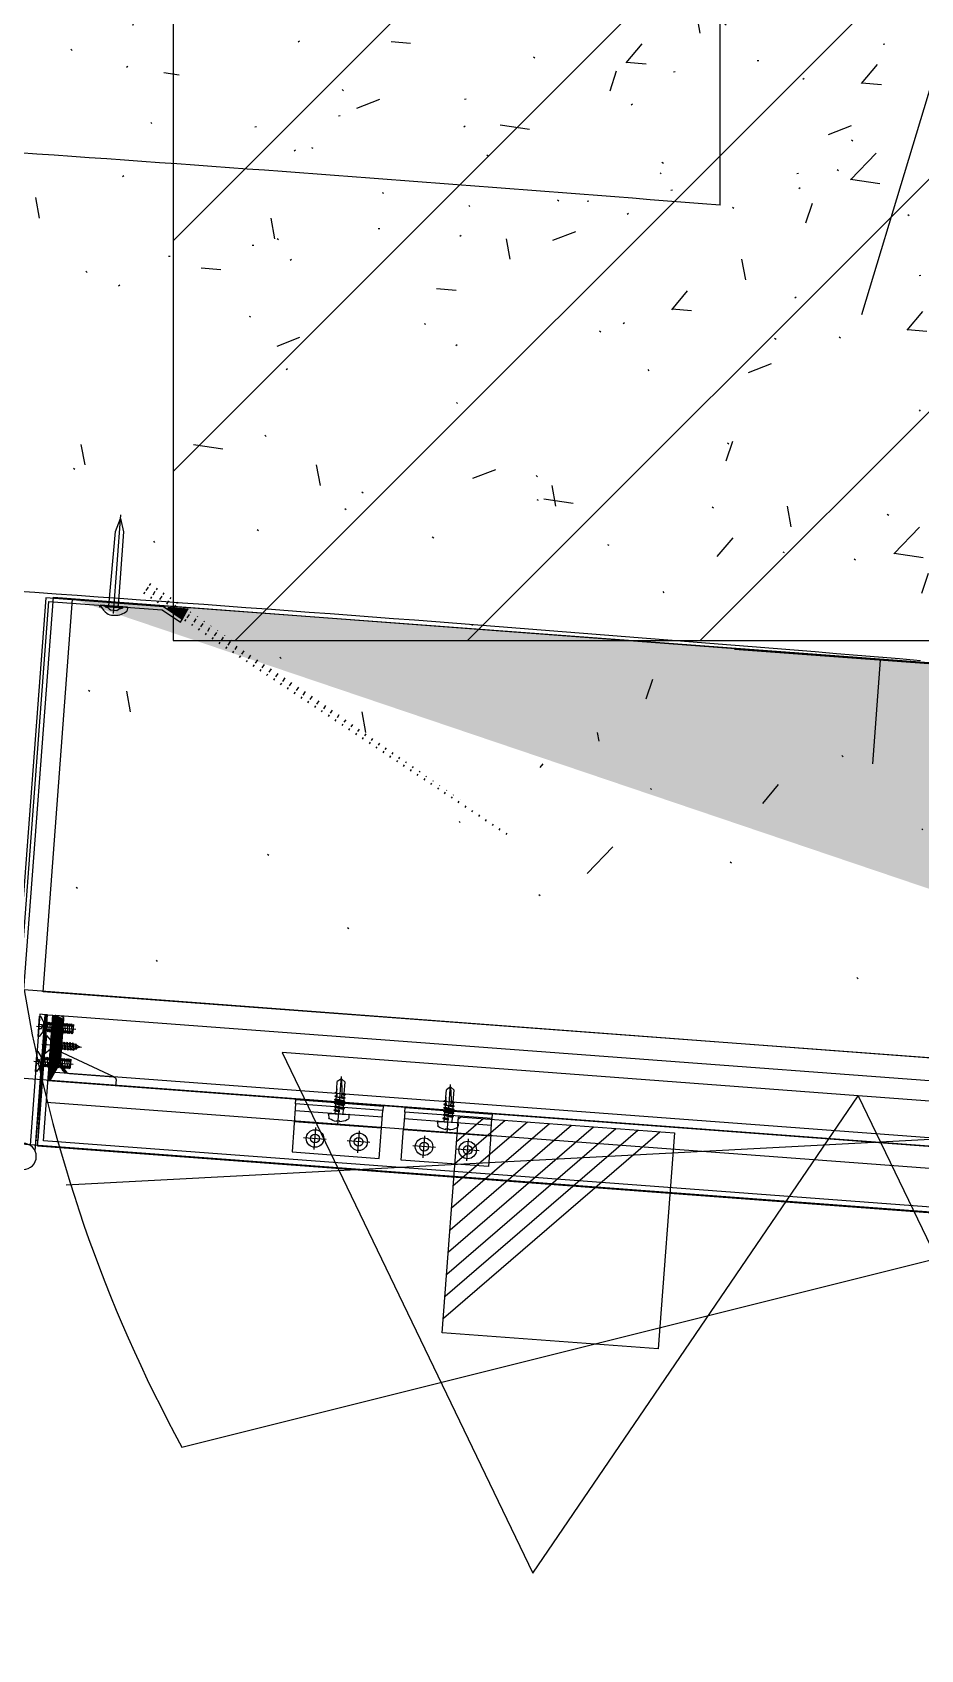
# Model space of a CAD drawing. Header units: inches. Extents: x 0 to 1813292486, y 0 to 3473589894.
# Drawn here: x 600675772 to 600676178, y 3473206147 to 3473206886 of the extents above; entities that cross this region are included whole.
import ezdxf

# ---------------------------------------------------------------- set-up
doc = ezdxf.new("R2010")
doc.units = ezdxf.units.IN
doc.header["$LTSCALE"] = 1000
doc.header["$MEASUREMENT"] = 0
for name, pattern in [('AX-MALL-WALL-P02-QT$0$CENTER', [2, 1.25, -0.25, 0.25, -0.25]), ('AX-MALL-WALL-P02-QT$0$DASHED', [0.75, 0.5, -0.25]), ('AX-MALL-WALL-P02-QT$0$HIDDEN', [0.375, 0.25, -0.125]), ('AX-MALL-WALL-P02-QT$0$HIDDENX2', [0.75, 0.5, -0.25])]:
    doc.linetypes.add(name, pattern=pattern)
for name, color, linetype in [('A-Anno-Note', 241, 'Continuous'), ('AX-MALL-P02-200$0$A-Anno-Note', 241, 'Continuous'), ('AX-MALL-WALL-P02$0$A-Anno-Note', 241, 'Continuous'), ('AX-MALL-WALL-P02-QT$0$@F08_Hardware', 13, 'Continuous'), ('AX-MALL-WALL-P02-QT$0$A-Anno-Note', 241, 'Continuous'), ('AX-MALL-WALL-P02-QT$0$A-Detl-Fine', 152, 'Continuous'), ('AX-MALL-WALL-P02-QT$0$A-Detl-Patt', 8, 'Continuous'), ('AX-MALL-WALL-P02-QT$0$A-Detl-Thin', 131, 'Continuous'), ('AX-MALL-WALL-P02-QT$0$A-Wall', 2, 'Continuous'), ('AX-MALL-WALL-P02-QT$0$A-Wall-Patt', 13, 'Continuous'), ('AX-MALL-WALL-P02-QT$0$AX-14#-WALL-XT-100$0$A-Detl-Fine', 152, 'Continuous'), ('AX-MALL-WALL-P02-QT$0$AX-3#-wall-P01$0$A-Anno-Note', 241, 'Continuous'), ('AX-MALL-WALL-P02-QT$0$C18', 4, 'AX-MALL-WALL-P02-QT$0$CENTER'), ('AX-MALL-WALL-P02-QT$0$F23_Wall', 2, 'Continuous'), ('AX-MALL-WALL-P02-QT$0$GC', 2, 'Continuous'), ('AX-MALL-WALL-P02-QT$0$L18', 6, 'Continuous'), ('AX-MALL-WALL-P02-QT$0$M-Thin', 131, 'Continuous'), ('AX-MALL-WALL-P02-QT$0$PJ', 96, 'Continuous'), ('AX-MALL-WALL-P02-QT$0$SEAL', 95, 'Continuous'), ('AX-MALL-WALL-P02-QT$0$STAIR', 9, 'AX-MALL-WALL-P02-QT$0$DASHED'), ('AX-MALL-WALL-P02-QT$0$tc', 4, 'Continuous'), ('AX-MALL-WALL-P02-QT$0$WZ', 2, 'Continuous'), ('AX-MALL-WALL-P02-QT$0$XX', 6, 'AX-MALL-WALL-P02-QT$0$HIDDEN'), ('AX-MALL-WALL-P02-QT$0$zx', 1, 'AX-MALL-WALL-P02-QT$0$CENTER'), ('AX-MALL-WALL-P02-QT$0$尺寸标注', 8, 'Continuous'), ('PX-MALL-P02-LG$0$P-Exsh', 31, 'Continuous'), ('PX-MALL-P02-LG$0$P-Hydt-Boxx', 221, 'Continuous'), ('SX-MALL-WALL-R-BZ$0$S-COLU', 30, 'Continuous'), ('SX-MALL-WALL-R-BZ$0$S-PATT-WALL', 83, 'Continuous')]:
    doc.layers.add(name, color=color, linetype=linetype)
doc.layers.add('AX-MALL-WALL-P02-QT$0$XC-T', color=4, linetype='Continuous', lineweight=40)
pattern_1 = [(45, (0, 359.0227), (-353.55353201463, 353.55353201463), [])]

# ---------------------------------------------------------------- blocks, each defined once
blk = doc.blocks.new('AX-MALL-WALL-P02-QT$0$tj')
at = {"layer": 'AX-MALL-WALL-P02-QT$0$A-Detl-Patt'}
h = blk.add_hatch(dxfattribs=at)
h.set_pattern_fill('STEEL', color=256, scale=100.0000000000001, angle=50.43183869082386)
h.set_pattern_definition([(75.00000000004839, (-14278.19445574284, 156289.8254051208), (-153.3407249234246, 41.08752340989569), []), (75.00000000004839, (-14317.88195610046, 156358.5661673546), (-153.3407249234246, 41.08752340989569), [])])
edge = h.paths.add_edge_path()
edge.add_arc((274302.9537697641, 370915.3693751197), 354853.2281302969, 270.9601093956941, 275.9513128638887)
edge.add_line((311095.3180618286, 17974.67259407043), (323404.2928284407, 17664.898229599))
edge.add_arc((337498.5854798314, -5423.033113246463), 27049.98445535583, 84.4296474408203, 121.40245730350341, ccw=False)
edge.add_line((340124.270958662, 21499.21483898163), (352435.6233639717, 23411.5238032341))
edge.add_line((352435.6233639717, 23411.5238032341), (352460.3320846558, 23263.57286787033))
edge.add_arc((262948.9762239404, 558936.3422532297), 543099.989586636, 279.486523026639, 288.5053300047131)
edge.add_line((435325.042740941, 43917.80823612213), (435185.9318172932, 44187.60760259628))
edge.add_arc((262948.9762341097, 558936.342259489), 542799.9895904897, 279.51816553668203, 288.50044427399206, ccw=False)
edge.add_line((352706.5441896915, 23608.95860147476), (352681.7270303965, 23756.88773488998))
edge.add_line((352681.7270303965, 23756.88773488998), (340117.7681742907, 21803.84383869171))
edge.add_arc((337510.0970116529, -5455.006554111635), 27383.29552171703, 84.53552636432372, 121.2026843873002)
edge.add_line((323323.7129554749, 17967.02113437653), (311085.7617697716, 18275.00808191299))
edge.add_arc((274273.8104503512, 371474.5356685471), 355112.6948552598, 270.96411062040687, 275.9501261722048, ccw=False)
edge.add_line((280248.9759351015, 16412.11376953125), (280248.9759185314, 16111.96136569977))
blk = doc.blocks.new('SX-MALL-WALL-R-BZ')
at = {"layer": 'SX-MALL-WALL-R-BZ$0$S-PATT-WALL'}
h = blk.add_hatch(dxfattribs=at)
h.set_pattern_fill('钢筋混凝土', color=256, scale=15, pattern_type=2)
h.set_pattern_definition([(24.56816130816271, (600578611.2237192, 3473080110.365553), (-31.18316059493327, 68.21004687955141), []), (29.56816130816269, (600578611.2237192, 3473080110.365553), (97.53445421719282, -46.37920051396389), [11.25, -123.75]), (334.5681613081628, (600578611.2237192, 3473080110.365553), (19.88439777927527, 112.9961142827297), [9, -99]), (80.01956130816268, (600578619.3515904, 3473080106.50062), (117.4189029658641, 66.61682168402376), [9.5610285, -105.1713168]), (25.75236130816271, (600578621.6965042, 3473080138.478197), (141.3476152528434, -79.15081592627133), [16.875, -185.625]), (76.20376130816268, (600578633.4754679, 3473080131.882288), (182.3878362876093, 87.98253897351975), [14.3415432, -157.75695]), (330.7523613081627, (600578621.6965042, 3473080138.478197), (182.3877676281842, 87.98268140648725), [13.49999999999997, -148.4999999999995]), (0.5681613081627113, (600578633.1346302, 3473080126.213644), (62.82047319493842, -87.84980448085341), [11.24999999999997, -123.7499999999997]), (305.5681613081627, (600578633.1346302, 3473080126.213644), (72.17288941707483, 89.18848104565322), [8.999999999999966, -98.99999999999973]), (51.01956130816269, (600578638.3696649, 3473080118.892823), (134.9933625472827, 1.338571315216136), [9.561028499999967, -105.1713167999997]), (17.06816130816274, (600578611.2237192, 3473080110.365553), (19.14085715648196, 46.15589493569758), [0.75, -97.8, 0.75, -100.5, 0.75, -99.375]), (347.0681613081627, (600578611.2237192, 3473080110.365553), (57.63084700165395, 41.66442755963357), [0.7499999999999979, -57.29999999999986, 0.7499999999999979, -95.54999999999973, 0.7499999999999979, -37.87499999999986]), (307.0681613081626, (600578579.8781208, 3473080122.042708), (73.85474000760384, -31.12342332406966), [0.75, -37.5, 0.75, -117, 0.75, -155.25]), (297.0681613081627, (600578565.8217986, 3473080127.2791), (87.21641676177077, -16.46683783357052), [0.75, -48.75, 0.75, -77.69999999999999, 0.75, -110.25])])
h.paths.add_polyline_path([(600471804.1528125, 3473033023.634891), (600472048.5177947, 3473033679.596594), (600471392.5560919, 3473033923.961576), (600471148.1911098, 3473033267.999873)])
at = {"layer": 'SX-MALL-WALL-R-BZ$0$S-COLU'}
blk.add_lwpolyline([(600471804.1528125, 3473033023.634891), (600472048.5177947, 3473033679.596594), (600471392.5560919, 3473033923.961576), (600471148.1911098, 3473033267.999873)], close=True, dxfattribs=at)
blk = doc.blocks.new('SX-MALL-WALL-R-2F~3F')
blk.add_blockref('SX-MALL-WALL-R-BZ', (-1.192092895507812e-06, -9.5367431640625e-07))
blk = doc.blocks.new('SX-MALL-WALL-2F~3F')
blk.add_blockref('SX-MALL-WALL-R-2F~3F', (0, 0))
blk = doc.blocks.new('AX-MALL-WALL-P02-QT$0$jjzx2')
at = {"layer": 'AX-MALL-WALL-P02-QT$0$A-Detl-Fine'}
for points in [[(353701.8541171551, -131327.3672904968), (353683.2379472256, -131576.6732325554), (354880.1383055449, -131666.1711454391), (354898.7799481153, -131416.8671355247)], [(353731.7708266973, -131329.6012301445), (353715.388368845, -131548.993519783), (354852.4588216543, -131634.0176672935), (354868.8634670973, -131414.6301383972)]]:
    blk.add_lwpolyline(points, dxfattribs=at)
blk = doc.blocks.new('AX-MALL-WALL-P02-QT$0$SD37x42')
at = {"layer": 'AX-MALL-WALL-P02-QT$0$L18'}
for points in [[(-4, 0.5999999999986585, 0.2084405735842766), (-1.5, 1.799999999998704), (1.5, 1.799999999998704, 0.2084405735842766), (4, 0.5999999999986585), (-4.000000000001819, 0.5999999999986585), (-4, -1.250555214937776e-12), (4, 1.250555214937776e-12), (4, 0.5999999999986585)], [(-2.350000000000364, -7.958078640513122e-13, -0.414213562373131), (-1.850000000000364, -0.5000000000007958), (-1.850000000000364, -34.2000000000013), (0, -40.2000000000013), (1.849999999999454, -34.2000000000013), (1.849999999999454, -0.5000000000007958, -0.414213562373095), (2.349999999999454, -7.958078640513122e-13)]]:
    blk.add_lwpolyline(points, format="xyb", dxfattribs=at)
at = {"layer": 'AX-MALL-WALL-P02-QT$0$zx'}
blk.add_line((0, 3.284486051296312), (0, -41.9599113763594), dxfattribs=at)
blk = doc.blocks.new('AX-MALL-WALL-P02-QT$0$Pm6-sh')
at = {"layer": 'AX-MALL-WALL-P02-QT$0$SEAL'}
h = blk.add_hatch(dxfattribs=at)
h.set_pattern_fill('ANSI37', color=256, scale=10, style=0)
h.set_pattern_definition([(44.99999999999999, (-19.99160936398599, -250.6485757686158), (-0.8838834764831844, 0.8838834764831844), []), (135, (-19.99160936398599, -250.6485757686158), (-0.8838834764831844, -0.8838834764831844), [])])
edge = h.paths.add_edge_path()
edge.add_arc((-0.1900467915774766, -4.521582304008564), 8.617608668481965, 88.77925127449454, 128.8620474018337)
edge.add_arc((-4.281924022181625, 0.5745069437180255), 2.082086379939756, 129.1744172430505, 196.0173535343711)
edge.add_line((-6.283179994102795, -2.273736754432321e-13), (6.283179994102795, -1.13686837721616e-13))
edge.add_arc((4.281924022181697, 0.574506943718061), 2.082086379939664, 343.9826464656304, 410.8255827569511)
edge.add_arc((0.1900467915774762, -4.521582304008486), 8.617608668481887, 51.13795259816609, 91.22074872550532)
blk.add_lwpolyline([(-0.006453183339459656, 4.094070460008197, 0.176699502915152), (-5.597143060081123, 2.188595719429372, 0.300218596868722), (-6.283179994102795, -2.273736754432321e-13), (6.283179994102795, -1.13686837721616e-13, 0.3002185968687222), (5.597143060081095, 2.188595719429372, 0.1766995029151519), (0.006453183339488078, 4.094070460008197)], format="xyb", dxfattribs=at)
blk = doc.blocks.new('AX-MALL-WALL-P02-QT$0$ld')
at = {"layer": 'AX-MALL-WALL-P02-QT$0$@F08_Hardware'}
for p, q in [((-3.086409948303611, 0), (14.87003548886082, 0)), ((-2, 1.625000000007276), (-2, -1.624999999992724)), ((-2, 0.9399999999805004), (-0.7765429112259881, 0.9400000000096043)), ((0, 2.400000000001455), (-1.5, 4.625000000007276)), ((-0.7765429112259881, 0.9400000000096043), (-0.7765429112259881, -0.9399999999950523)), ((0, 2.400000000001455), (0, -2.399999999986903)), ((0.5, 1.900000000001455), (0.9532639619610563, 1.900000000001455)), ((1.319930628626025, 1.646504776326765), (0.9532639619610563, 1.900000000001455)), ((0.9532639619610563, 1.900000000001455), (0.9532639619610563, -1.899999999986903)), ((0.9532639619610563, 0.4465047763296752), (1.253263961960329, -2.253495223671052)), ((1.319930628626025, 1.646504776326765), (1.753263961960329, 2.246504776328948)), ((1.319930628626025, 1.646504776326765), (1.392152850850835, 0.9965047763289476)), ((2.319930628626025, 1.646504776326765), (1.753263961960329, 2.246504776328948)), ((1.753263961960329, 2.246504776328948), (2.253263961960329, -2.253495223671052)), ((2.319930628626025, 1.646504776326765), (2.753263961960329, 2.246504776328948)), ((2.319930628626025, 1.646504776326765), (2.392152850850835, 0.9965047763289476)), ((3.319930628626025, 1.646504776326765), (2.753263961960329, 2.246504776328948)), ((2.753263961960329, 2.246504776328948), (3.253263961960329, -2.253495223671052)), ((3.319930628626025, 1.646504776326765), (3.753263961960329, 2.246504776328948)), ((3.319930628626025, 1.646504776326765), (3.392152850850835, 0.9965047763289476)), ((4.319930628626025, 1.646504776326765), (3.753263961960329, 2.246504776328948)), ((3.753263961960329, 2.246504776328948), (4.253263961960329, -2.253495223671052)), ((4.319930628626025, 1.646504776326765), (4.753263961960329, 2.246504776328948)), ((4.319930628626025, 1.646504776326765), (4.392152850850835, 0.9965047763289476)), ((5.319930628626025, 1.646504776326765), (4.753263961960329, 2.246504776328948)), ((4.753263961960329, 2.246504776328948), (5.253263961960329, -2.253495223671052)), ((5.319930628626025, 1.646504776326765), (5.753263961960329, 2.246504776328948)), ((5.319930628626025, 1.646504776326765), (5.392152850850835, 0.9965047763289476)), ((6.319930628626025, 1.646504776326765), (5.753263961960329, 2.246504776328948)), ((5.753263961960329, 2.246504776328948), (6.253263961960329, -2.253495223671052)), ((6.319930628626025, 1.646504776326765), (6.753263961960329, 2.246504776328948)), ((6.319930628626025, 1.646504776326765), (6.392152850850835, 0.9965047763289476)), ((7.319930628626025, 1.646504776326765), (6.753263961960329, 2.246504776328948)), ((6.753263961960329, 2.246504776328948), (7.253263961960329, -2.253495223671052)), ((7.319930628626025, 1.646504776326765), (7.753263961960329, 2.246504776328948)), ((7.319930628626025, 1.646504776326765), (7.392152850850835, 0.9965047763289476)), ((8.319930628626025, 1.646504776326765), (7.753263961960329, 2.246504776328948)), ((7.753263961960329, 2.246504776328948), (8.253263961960329, -2.253495223671052)), ((8.319930628626025, 1.646504776326765), (8.753263961960329, 2.246504776328948)), ((8.319930628626025, 1.646504776326765), (8.392152850850835, 0.9965047763289476)), ((9.319930628626025, 1.646504776326765), (8.753263961960329, 2.246504776328948)), ((8.753263961960329, 2.246504776328948), (9.253263961960329, -2.253495223671052)), ((9.319930628626025, 1.646504776326765), (9.753263961960329, 2.246504776328948)), ((9.319930628626025, 1.646504776326765), (9.392152850850835, 0.9965047763289476)), ((10.31993062862603, 1.646504776326765), (9.753263961960329, 2.246504776328948)), ((9.753263961960329, 2.246504776328948), (10.25326396196033, -2.253495223671052)), ((10.31993062862603, 1.646504776326765), (10.75326396196033, 2.246504776328948)), ((10.31993062862603, 1.646504776326765), (10.39215285085083, 0.9965047763289476)), ((11.31993062862603, 1.646504776326765), (10.75326396196033, 2.246504776328948)), ((10.75326396196033, 2.246504776328948), (11.25326396196033, -2.253495223671052)), ((11.31993062862603, 1.646504776326765), (11.75326396196033, 2.246504776328948)), ((11.31993062862603, 1.646504776326765), (11.39215285085083, 0.9965047763289476)), ((12.31993062862603, 1.646504776326765), (11.75326396196033, 2.246504776328948)), ((11.75326396196033, 2.246504776328948), (12.25326396196033, -2.253495223671052)), ((12.31993062862603, 1.646504776326765), (12.75326396196033, 2.246504776328948)), ((12.31993062862603, 1.646504776326765), (12.39215285085083, 0.9965047763289476)), ((13.31993062862603, 1.646504776326765), (12.75326396196033, 2.246504776328948)), ((12.75326396196033, 2.246504776328948), (13.25326396196033, -2.253495223671052)), ((13.31993062862603, 1.646504776326765), (13.65326396196178, 2.108043237865786)), ((13.31993062862603, 1.646504776326765), (13.39215285085083, 0.9965047763289476)), ((13.65326396196178, 2.108043237865786), (13.65326396196178, -1.699649069825682)), ((-2, -0.9399999999950523), (-0.7765429112259881, -0.9399999999950523)), ((0, -2.399999999986903), (-1.5, -4.624999999992724)), ((0.5, -1.899999999986903), (0.9532639619610563, -1.899999999986903)), ((0.9532639619610563, -1.899999999986903), (1.253263961960329, -2.253495223671052)), ((1.686597295294632, -1.653495223672508), (1.253263961960329, -2.253495223671052)), ((1.614375073073461, -1.003495223671052), (1.686597295294632, -1.653495223672508)), ((1.686597295294632, -1.653495223672508), (2.253263961960329, -2.253495223671052)), ((2.686597295294632, -1.653495223672508), (2.253263961960329, -2.253495223671052)), ((2.614375073073461, -1.003495223671052), (2.686597295294632, -1.653495223672508)), ((2.686597295294632, -1.653495223672508), (3.253263961960329, -2.253495223671052)), ((3.686597295294632, -1.653495223672508), (3.253263961960329, -2.253495223671052)), ((3.614375073073461, -1.003495223671052), (3.686597295294632, -1.653495223672508)), ((3.686597295294632, -1.653495223672508), (3.753263961960329, -1.724083458964742)), ((3.753263961960329, -1.724083458964742), (4.253263961960329, -2.253495223671052)), ((4.686597295294632, -1.653495223672508), (4.253263961960329, -2.253495223671052)), ((4.614375073073461, -1.003495223671052), (4.686597295294632, -1.653495223672508)), ((4.686597295294632, -1.653495223672508), (5.253263961960329, -2.253495223671052)), ((5.686597295294632, -1.653495223672508), (5.253263961960329, -2.253495223671052)), ((5.614375073073461, -1.003495223671052), (5.686597295294632, -1.653495223672508)), ((5.686597295294632, -1.653495223672508), (6.253263961960329, -2.253495223671052)), ((6.686597295294632, -1.653495223672508), (6.253263961960329, -2.253495223671052)), ((6.614375073073461, -1.003495223671052), (6.686597295294632, -1.653495223672508)), ((6.686597295294632, -1.653495223672508), (7.253263961960329, -2.253495223671052)), ((7.686597295294632, -1.653495223672508), (7.253263961960329, -2.253495223671052)), ((7.614375073073461, -1.003495223671052), (7.686597295294632, -1.653495223672508)), ((7.686597295294632, -1.653495223672508), (8.253263961960329, -2.253495223671052)), ((8.686597295294632, -1.653495223672508), (8.253263961960329, -2.253495223671052)), ((8.614375073073461, -1.003495223671052), (8.686597295294632, -1.653495223672508)), ((8.686597295294632, -1.653495223672508), (9.253263961960329, -2.253495223671052)), ((9.686597295294632, -1.653495223672508), (9.253263961960329, -2.253495223671052)), ((9.614375073073461, -1.003495223671052), (9.686597295294632, -1.653495223672508)), ((9.686597295294632, -1.653495223672508), (10.25326396196033, -2.253495223671052)), ((10.68659729529463, -1.653495223672508), (10.25326396196033, -2.253495223671052)), ((10.61437507307346, -1.003495223671052), (10.68659729529463, -1.653495223672508)), ((10.68659729529463, -1.653495223672508), (11.25326396196033, -2.253495223671052)), ((11.68659729529463, -1.653495223672508), (11.25326396196033, -2.253495223671052)), ((11.61437507307346, -1.003495223671052), (11.68659729529463, -1.653495223672508)), ((11.68659729529463, -1.653495223672508), (12.25326396196033, -2.253495223671052)), ((12.68659729529463, -1.653495223672508), (12.25326396196033, -2.253495223671052)), ((12.61437507307346, -1.003495223671052), (12.68659729529463, -1.653495223672508)), ((12.68659729529463, -1.653495223672508), (13.25326396196033, -2.253495223671052)), ((13.65326396196178, -1.699649069825682), (13.25326396196033, -2.253495223671052))]:
    blk.add_line(p, q, dxfattribs=at)
blk.add_lwpolyline([(-1.5, -4.624999999992724), (-2, -4.624999999992724), (-2, 4.625000000007276), (-1.5, 4.625000000007276)], dxfattribs=at)
for centre, start, end in [((0.5, 2.400000000001455), 180, 270), ((0.5, -2.399999999986903), 90, 180)]:
    blk.add_arc(centre, 0.5, start, end, dxfattribs=at)
blk = doc.blocks.new('AX-MALL-WALL-P02-QT$0$GB846-85-ST3_5×16-C-H')
at = {"color": 3, "linetype": 'Continuous'}
for p, q in [((-2.350000000000051, 4.09999999999981), (-2.349999999999795, -4.100000000000207)), ((-2.350000000000051, 4.09999999999981), (-2.149999999999977, 4.099999999999795)), ((-2.149999999999977, 4.099999999999795), (-2.149999999999835, -4.100000000000207)), ((-2.149999999999977, 4.099999999999795), (0, 1.94999999999979)), ((0, 1.94999999999979), (0, 1.419999999999789)), ((0.09999999999999432, 1.319999999999794), (0.7950245569608967, 1.319999999999794)), ((1.051945426750365, 1.764999999999915), (0.7950245569608967, 1.319999999999794)), ((1.051945426750365, 1.764999999999915), (1.308866296539833, 1.319999999999794)), ((1.308866296539861, 1.319999999999794), (2.095024556960908, 1.31999999999978)), ((2.351945426750376, 1.764999999999915), (2.095024556960908, 1.319999999999794)), ((2.351945426750376, 1.764999999999915), (2.608866296539844, 1.319999999999794)), ((2.608866296539901, 1.31999999999978), (3.395024556960919, 1.319999999999794)), ((3.651945426750387, 1.764999999999915), (3.395024556960919, 1.319999999999794)), ((3.651945426750387, 1.764999999999915), (3.908866296539856, 1.319999999999794)), ((3.908866296539884, 1.31999999999978), (4.695024556960874, 1.319999999999794)), ((4.951945426750399, 1.764999999999915), (4.695024556960931, 1.319999999999794)), ((4.951945426750399, 1.764999999999915), (5.208866296539867, 1.319999999999794)), ((5.208866296539895, 1.31999999999978), (5.995024556960914, 1.31999999999978)), ((6.25194542675041, 1.764999999999915), (5.995024556960942, 1.319999999999794)), ((6.25194542675041, 1.764999999999915), (6.508866296539878, 1.319999999999794)), ((6.508866296539907, 1.31999999999978), (7.295024556960954, 1.31999999999978)), ((7.551945426750422, 1.764999999999915), (7.295024556960954, 1.319999999999794)), ((7.551945426750422, 1.764999999999915), (7.80886629653989, 1.319999999999794)), ((7.80886629653989, 1.31999999999978), (8.595024556960965, 1.319999999999794)), ((8.851945426750433, 1.764999999999915), (8.595024556960965, 1.319999999999794)), ((8.851945426750433, 1.764999999999915), (9.108866296539901, 1.319999999999794)), ((9.10886629653993, 1.319999999999794), (9.895024556960948, 1.319999999999794)), ((10.15194542675044, 1.764999999999915), (9.895024556960976, 1.319999999999794)), ((10.15194542675044, 1.764999999999915), (10.40886629653991, 1.319999999999794)), ((10.40886629653991, 1.319999999999794), (10.46323809766736, 1.319999999999794)), ((11.28316833731253, 0.9803737745389469), (10.46323809766736, 1.319999999999794)), ((11.50758828104162, 1.369080519309406), (11.28316833731253, 0.9803737745389469)), ((11.50758828104162, 1.369080519309406), (11.87308449909588, 0.7360224996652249)), ((13.65000000000009, -2.557953848736361e-13), (11.87308449909588, 0.7360224996652107)), ((-2.349999999999795, -4.100000000000207), (-2.149999999999835, -4.100000000000207)), ((-2.149999999999835, -4.100000000000207), (0.1557106781187656, -1.79428932188155)), ((0.2480545732497035, -1.765000000000214), (0.2264213562374096, -1.765000000000214)), ((0.5049754430391431, -1.320000000000192), (0.2480545732497035, -1.765000000000214)), ((0.5049754430391147, -1.320000000000164), (1.291133703460275, -1.320000000000164)), ((1.291133703460304, -1.320000000000192), (1.548054573249715, -1.765000000000214)), ((1.804975443039154, -1.320000000000192), (1.548054573249715, -1.765000000000214)), ((1.804975443039154, -1.320000000000178), (2.591133703460315, -1.320000000000192)), ((2.591133703460315, -1.320000000000192), (2.848054573249726, -1.765000000000214)), ((3.104975443039166, -1.320000000000192), (2.848054573249726, -1.765000000000214)), ((3.104975443039137, -1.320000000000164), (3.891133703460326, -1.320000000000178)), ((3.891133703460326, -1.320000000000192), (4.148054573249738, -1.765000000000214)), ((4.404975443039177, -1.320000000000192), (4.148054573249738, -1.765000000000214)), ((4.404975443039149, -1.320000000000178), (5.191133703460338, -1.320000000000192)), ((5.191133703460338, -1.320000000000192), (5.448054573249749, -1.765000000000214)), ((5.704975443039189, -1.320000000000192), (5.448054573249749, -1.765000000000214)), ((5.704975443039189, -1.320000000000192), (6.491133703460349, -1.320000000000192)), ((6.491133703460349, -1.320000000000192), (6.74805457324976, -1.765000000000214)), ((7.0049754430392, -1.320000000000192), (6.74805457324976, -1.765000000000214)), ((7.004975443039172, -1.320000000000178), (7.79113370346036, -1.320000000000178)), ((7.79113370346036, -1.320000000000192), (8.048054573249772, -1.765000000000214)), ((8.304975443039211, -1.320000000000192), (8.048054573249772, -1.765000000000214)), ((8.304975443039211, -1.320000000000178), (9.091133703460372, -1.320000000000178)), ((9.091133703460372, -1.320000000000192), (9.348054573249783, -1.765000000000214)), ((9.604975443039223, -1.320000000000192), (9.348054573249783, -1.765000000000214)), ((9.604975443039223, -1.320000000000178), (10.40759906498641, -1.320000000000235)), ((10.40759906498641, -1.320000000000235), (10.64275694121662, -1.727305389430967)), ((11.00825315927105, -1.094247369786629), (10.64275694121662, -1.727305389430967)), ((11.64682206621967, -0.8297434680187052), (11.00825315927105, -1.094247369786629)), ((11.64682206621967, -0.8297434680187052), (11.87124200994879, -1.218450212789207)), ((12.23673822800311, -0.5853921931448838), (11.87124200994879, -1.218450212789207)), ((13.65000000000009, -1.989519660128281e-13), (12.23673822800311, -0.585392193144898))]:
    blk.add_line(p, q, dxfattribs=at)
at = {"color": 6, "linetype": 'Continuous'}
for p, q in [((0, 1.419999999999789), (0, -1.95000000000033)), ((2.842170943040401e-14, 1.367181195972819), (0.5049754430391431, -1.320000000000192)), ((0.7950245569608967, 1.319999999999794), (1.291133703460304, -1.320000000000192)), ((1.051945426750422, 1.764999999999816), (1.548054573249715, -1.7650000000002)), ((1.308866296539833, 1.319999999999794), (1.804975443039154, -1.320000000000192)), ((2.095024556960908, 1.319999999999794), (2.591133703460315, -1.320000000000192)), ((2.351945426750433, 1.764999999999816), (2.848054573249726, -1.7650000000002)), ((2.608866296539844, 1.319999999999794), (3.104975443039166, -1.320000000000192)), ((3.395024556960919, 1.319999999999794), (3.891133703460326, -1.320000000000192)), ((3.651945426750444, 1.764999999999816), (4.148054573249738, -1.7650000000002)), ((3.908866296539856, 1.319999999999794), (4.404975443039177, -1.320000000000192)), ((4.695024556960931, 1.319999999999794), (5.191133703460338, -1.320000000000192)), ((4.951945426750456, 1.764999999999816), (5.448054573249749, -1.7650000000002)), ((5.208866296539867, 1.319999999999794), (5.704975443039189, -1.320000000000192)), ((5.995024556960942, 1.319999999999794), (6.491133703460349, -1.320000000000192)), ((6.251945426750467, 1.764999999999816), (6.74805457324976, -1.7650000000002)), ((6.508866296539878, 1.319999999999794), (7.0049754430392, -1.320000000000192)), ((7.295024556960954, 1.319999999999794), (7.79113370346036, -1.320000000000192)), ((7.551945426750478, 1.764999999999816), (8.048054573249772, -1.7650000000002)), ((7.80886629653989, 1.319999999999794), (8.304975443039211, -1.320000000000192)), ((8.595024556960965, 1.319999999999794), (9.091133703460372, -1.320000000000192)), ((8.85194542675049, 1.764999999999816), (9.348054573249783, -1.7650000000002)), ((9.108866296539901, 1.319999999999794), (9.604975443039223, -1.320000000000192)), ((9.895024556960976, 1.319999999999794), (10.40759906498641, -1.320000000000235)), ((10.1519454267505, 1.764999999999816), (10.64275694121662, -1.727305389430967)), ((10.40886629653991, 1.319999999999794), (11.00825315927105, -1.094247369786629)), ((11.28316833731253, 0.9803737745389469), (11.64682206621967, -0.8297434680187052)), ((11.50758828104162, 1.369080519309406), (11.87124200994879, -1.218450212789207)), ((11.87308449909588, 0.7360224996651965), (12.23673822800311, -0.5853921931448838)), ((5.684341886080801e-14, -3.979039320256561e-13), (0.2480545732497035, -1.7650000000002))]:
    blk.add_line(p, q, dxfattribs=at)
at = {"color": 1, "linetype": 'AX-MALL-WALL-P02-QT$0$CENTER', "ltscale": 2.357947691000002}
for p, q in [((-3.92423110522725, -1.84741111297626e-13), (2.842170943040401e-14, -1.989519660128281e-13)), ((-3.490566122965134, -1.989519660128281e-13), (14.33188799097064, -1.989519660128281e-13))]:
    blk.add_line(p, q, dxfattribs=at)
at = {"color": 3, "linetype": 'Continuous'}
for centre, start, end in [((0.09999999999999432, 1.419999999999789), 180.0000000000024, 270), ((0.2264213562374096, -1.865000000000208), 90, 135.0000000000006)]:
    blk.add_arc(centre, 0.1, start, end, dxfattribs=at)
blk = doc.blocks.new('*U198')
at = {"layer": 'AX-MALL-WALL-P02-QT$0$C18', "color": 1, "ltscale": 2}
blk.add_line((0, 5.142561988594025), (0, -17.03404386090006), dxfattribs=at)
at = {"layer": 'AX-MALL-WALL-P02-QT$0$L18', "color": 4}
for p, q in [((-1.790000000000873, -1.147816335795142), (-1.790000000000873, 0)), ((1.790000000000873, -2.247816335793686), (1.790000000000873, 0)), ((-2.399999999999636, -1.5), (-1.790000000000873, -1.147816335795142)), ((-2.399999999999636, -1.5), (0.2342809638412291, -1.225595732932561)), ((-2.399999999999636, -1.5), (-1.790000000000873, -1.852183664204858)), ((-2.399999999999636, -3.100000000000364), (2.399999999999636, -2.600000000000364)), ((-2.399999999999636, -3.100000000000364), (-1.790000000000873, -2.747816335793686)), ((-2.399999999999636, -3.100000000000364), (-1.790000000000873, -3.452183664205222)), ((-2.399999999999636, -4.700000000000728), (2.399999999999636, -4.200000000000728)), ((-2.399999999999636, -4.700000000000728), (-1.790000000000873, -4.34781633579405)), ((-2.399999999999636, -4.700000000000728), (-1.790000000000873, -5.052183664205586)), ((-2.399999999999636, -6.299999999999272), (2.399999999999636, -5.799999999999272)), ((-2.399999999999636, -6.299999999999272), (-1.790000000000873, -5.947816335794414)), ((-2.399999999999636, -6.299999999999272), (-1.790000000000873, -6.65218366420595)), ((-1.790000000000873, -1.147816335795142), (0.2342809638412291, -0.8650955307894037)), ((-1.790000000000873, -1.852183664204858), (0.2342809638412291, -1.56946285919912)), ((-1.790000000000873, -2.747816335793686), (-1.790000000000873, -1.852183664204858)), ((-1.790000000000873, -2.747816335793686), (1.790000000000873, -2.247816335793686)), ((-1.790000000000873, -3.452183664205222), (1.790000000000873, -2.952183664205222)), ((-1.790000000000873, -4.34781633579405), (-1.790000000000873, -3.452183664205222)), ((-1.790000000000873, -4.34781633579405), (1.790000000000873, -3.84781633579405)), ((-1.790000000000873, -5.052183664205586), (1.790000000000873, -4.552183664205586)), ((-1.790000000000873, -5.947816335794414), (-1.790000000000873, -5.052183664205586)), ((-1.790000000000873, -5.947816335794414), (1.790000000000873, -5.447816335794414)), ((-1.790000000000873, -6.65218366420595), (1.790000000000873, -6.15218366420595)), ((-1.790000000000873, -7.547816335794778), (-1.790000000000873, -6.65218366420595)), ((0.2342809638412291, -0.8650955307894037), (0.2342809638412291, -1.56946285919912)), ((0.4333070988686814, -7.237298584555901), (1.790000000000873, -7.047816335794778)), ((2.399999999999636, -2.600000000000364), (1.790000000000873, -2.247816335793686)), ((2.399999999999636, -2.600000000000364), (1.790000000000873, -2.952183664205222)), ((1.790000000000873, -3.84781633579405), (1.790000000000873, -2.952183664205222)), ((2.399999999999636, -4.200000000000728), (1.790000000000873, -3.84781633579405)), ((2.399999999999636, -4.200000000000728), (1.790000000000873, -4.552183664205586)), ((1.790000000000873, -5.447816335794414), (1.790000000000873, -4.552183664205586)), ((2.399999999999636, -5.799999999999272), (1.790000000000873, -5.447816335794414)), ((2.399999999999636, -5.799999999999272), (1.790000000000873, -6.15218366420595)), ((1.790000000000873, -7.047816335794778), (1.790000000000873, -6.15218366420595)), ((2.399999999999636, -7.399999999999636), (1.790000000000873, -7.047816335794778)), ((-2.399999999999636, -7.899999999999636), (-1.790000000000873, -7.547816335794778)), ((-2.399999999999636, -7.899999999999636), (-1.273355612604064, -7.78264120964559)), ((-2.399999999999636, -7.899999999999636), (-1.790000000000873, -8.252183664206314)), ((-2.399999999999636, -9.5), (-1.790000000000873, -9.147816335795142)), ((-2.399999999999636, -9.5), (-1.518995326587174, -9.408228679852982)), ((-2.399999999999636, -9.5), (-1.790000000000873, -9.852183664204858)), ((-1.790000000000873, -7.547816335794778), (-0.9175382126813929, -7.425964130861757)), ((-1.790000000000873, -8.252183664206314), (-1.334698446698894, -8.188594061788535)), ((-1.790000000000873, -9.147816335795142), (-1.790000000000873, -8.252183664206314)), ((-1.790000000000873, -9.147816335795142), (-1.472953762578982, -9.103536135036848)), ((-1.790000000000873, -9.852183664204858), (-1.581684194792615, -9.823089278002954)), ((-1.790000000000873, -11.20167565273914), (-1.790000000000873, -9.852183664204858)), ((-1.790000000000873, -11.20167565273914), (-1.790000000000873, -14.60000000000036)), ((0, -16), (-1.790000000000873, -14.60000000000036)), ((0, -16), (1.790000000000873, -14.60000000000036)), ((0.7141825614198751, -7.575605983185596), (2.399999999999636, -7.399999999999636)), ((0.7141825614198751, -7.90243749641013), (1.790000000000873, -7.752183664206314)), ((0.7141825614198751, -8.798070167998958), (1.790000000000873, -8.647816335795142)), ((0.7141825614198751, -9.17560598318596), (2.399999999999636, -9)), ((0.7141825614198751, -9.502437496410494), (1.790000000000873, -9.352183664204858)), ((2.399999999999636, -7.399999999999636), (1.790000000000873, -7.752183664206314)), ((1.790000000000873, -8.647816335795142), (1.790000000000873, -7.752183664206314)), ((2.399999999999636, -9), (1.790000000000873, -8.647816335795142)), ((2.399999999999636, -9), (1.790000000000873, -9.352183664204858)), ((1.790000000000873, -9.352183664204858), (1.790000000000873, -14.60000000000036))]:
    blk.add_line(p, q, dxfattribs=at)
blk.add_lwpolyline([(4.549999999999272, 0, 0.414213562373095), (4.75, 0.2000000000007276), (4.75, 1.39147638815848, 0.2654033233867933), (4.06568705400241, 2.589861303315047, 0.108659312189883), (0.7999999999992724, 3.659899496853541), (0.7999999999992724, 3.315608971053734), (-0.7999999999992724, 3.315608971053734), (-0.7999999999992724, 3.659899496853541, 0.1086593121898847), (-4.06568705400241, 2.589861303315047, 0.2654033233867933), (-4.75, 1.39147638815848), (-4.75, 0.2000000000007276, 0.414213562373095), (-4.549999999999272, 0)], format="xyb", close=True, dxfattribs=at)
blk.add_lwpolyline([(0, -16), (0.7141825614198751, -10.25704931750261), (0.7141825614198751, -7.536688384094305, 0.4176573264866609), (0.4106596181591158, -7.236709070022698, 0.08336651052848376), (-1.234698998669046, -7.526820576113096), (-1.790000000000873, -11.20167565273914)], format="xyb", dxfattribs=at)
blk = doc.blocks.new('AX-MALL-WALL-P02-QT$0$盘头自钻自攻钉ST4-8')
at = {"layer": 'AX-MALL-WALL-P02-QT$0$尺寸标注'}
blk.add_blockref('*U198', (0, 0), dxfattribs=at)
blk = doc.blocks.new('AX-MALL-WALL-P02-QT$0$A$C61293B14')
at = {"layer": 'AX-MALL-WALL-P02-QT$0$tc'}
for radius in [4, 2]:
    blk.add_circle((0, 0), radius, dxfattribs=at)
at = {"layer": 'AX-MALL-WALL-P02-QT$0$zx'}
for p, q in [((-5.199824257346336, 0), (5.199824257317232, 0)), ((0, 5.036975615854317), (0, -5.036975615847041))]:
    blk.add_line(p, q, dxfattribs=at)
blk = doc.blocks.new('AX-MALL-WALL-P02-QT$0$A$C41DD6A87')
at = {"layer": 'AX-MALL-WALL-P02-QT$0$tc'}
h = blk.add_hatch(dxfattribs=at)
h.set_pattern_fill('ANSI31', color=256, scale=0.5, angle=-90.00000000000001, style=0)
h.set_pattern_definition([(225.0000000000001, (28362.68611018802, -179426.704915055), (-1.122532015133644, 1.122532015133644), [])])
h.paths.add_polyline_path([(40, 20), (0, 20), (0, 22), (40, 22)])
at = {"layer": 'AX-MALL-WALL-P02-QT$0$PJ'}
for points in [[(40, 20), (0, 20), (0, 22), (40, 22)], [(40, 20), (0, 20), (0, -2.00031700823456), (40, -2.00031700823456)]]:
    blk.add_lwpolyline(points, close=True, dxfattribs=at)
at = {"layer": 'AX-MALL-WALL-P02-QT$0$XX'}
for p, q in [((0, 17), (40, 17)), ((0, 11.99968299176544), (40, 11.99968299176544))]:
    blk.add_line(p, q, dxfattribs=at)
at = {"layer": 'AX-MALL-WALL-P02-QT$0$tc', "rotation": 180}
for p in [(10.00773325189948, 4.856510433368385), (30.00773325189948, 4.856510433368385)]:
    blk.add_blockref('AX-MALL-WALL-P02-QT$0$A$C61293B14', p, dxfattribs=at)
at = {"layer": 'AX-MALL-WALL-P02-QT$0$WZ', "extrusion": (1.112429078900672e-34, 1.017801628166565e-23, -1), "zscale": -1, "rotation": 180}
blk.add_blockref('AX-MALL-WALL-P02-QT$0$盘头自钻自攻钉ST4-8', (-20, 17), dxfattribs=at)
blk = doc.blocks.new('AX-MALL-WALL-P02-QT$0$A$C715D18B8')
at = {"layer": 'AX-MALL-WALL-P02-QT$0$tc'}
h = blk.add_hatch(dxfattribs=at)
h.set_pattern_fill('ANSI31', color=256, scale=0.5, angle=-180, style=0)
h.set_pattern_definition([(225, (28362.68611018802, -179426.704915055), (-1.122532015133644, 1.122532015133644), [])])
h.paths.add_polyline_path([(40, 20), (0, 20), (0, 22), (40, 22)])
at = {"layer": 'AX-MALL-WALL-P02-QT$0$PJ'}
blk.add_line((0, 17), (40, 17), dxfattribs=at)
blk.add_lwpolyline([(40, 20), (0, 20), (0, 22), (40, 22)], close=True, dxfattribs=at)
blk.add_lwpolyline([(40, 12.49968299269676), (40, 20), (0, 20), (0, 12.49968299269676)], dxfattribs=at)
at = {"layer": 'AX-MALL-WALL-P02-QT$0$XX'}
blk.add_line((0, 11.99968299269676), (40, 11.99968299269676), dxfattribs=at)
blk.add_lwpolyline([(40, 12.49968299269676), (40, -2.000317007303238), (0, -2.000317007303238), (0, 12.49968299269676)], dxfattribs=at)
at = {"layer": 'AX-MALL-WALL-P02-QT$0$tc', "rotation": 180}
for p in [(10.00773325189948, 4.856510434299707), (30.00773325189948, 4.856510434299707)]:
    blk.add_blockref('AX-MALL-WALL-P02-QT$0$A$C61293B14', p, dxfattribs=at)
at = {"layer": 'AX-MALL-WALL-P02-QT$0$WZ', "extrusion": (1.112470375349305e-34, 1.017801628166565e-23, -1), "zscale": -1, "rotation": 180}
blk.add_blockref('AX-MALL-WALL-P02-QT$0$盘头自钻自攻钉ST4-8', (-20, 17), dxfattribs=at)
blk = doc.blocks.new('AX-MALL-WALL-P02-QT$0$A$C4D6066B9')
at = {"rotation": 180}
for name, p in [('AX-MALL-WALL-P02-QT$0$A$C715D18B8', (0, 22)), ('AX-MALL-WALL-P02-QT$0$A$C41DD6A87', (50, 22))]:
    blk.add_blockref(name, p, dxfattribs=at)
blk = doc.blocks.new('AX-MALL-WALL-P02-QT$0$1300XF')
at = {"ltscale": 10}
h = blk.add_hatch(dxfattribs=at)
h.set_pattern_fill('ANSI32', color=1, scale=0.5, angle=0.00822938561474375)
h.set_pattern_definition([(45.00822938561474, (-14800619.95787651, -9006674.25983179), (-1.684039849030149, 1.683556161634803), []), (45.00822938561474, (-14800618.83534402, -9006674.259670561), (-1.684039849030149, 1.683556161634803), [])])
edge = h.paths.add_edge_path()
edge.add_line((927.608148522675, -464.7940306160017), (935.0587640907615, -435.7339492756873))
edge.add_line((935.0587640907615, -435.7339492756873), (932.4756457525655, -435.0716723482474))
edge.add_arc((932.1445072739734, -436.3632315229042), 1.333333339283384, 75.6198766673752, 165.6198766673752)
edge.add_line((930.8529480993166, -436.0320930443122), (925.8444787506596, -455.5669255033135))
edge.add_arc((921.4854665529565, -454.4493331667036), 4.499999996730435, 255.619876967574, 345.61987696757404, ccw=False)
edge.add_line((920.3678742163465, -458.8083453644067), (900.8330417609541, -453.799876026751))
edge.add_arc((900.5019032880082, -455.0914351883112), 1.333333325194747, 75.61987676262761, 165.6198767626276)
edge.add_line((899.210344126448, -454.7602967153653), (898.548067178519, -457.3434150535031))
edge.add_line((898.548067178519, -457.3434150535031), (927.608148522675, -464.7940306160017))
at = {"layer": 'AX-MALL-WALL-P02-QT$0$M-Thin', "linetype": 'Continuous'}
h = blk.add_hatch(dxfattribs=at)
h.set_pattern_fill('ANSI37', color=8, angle=270, style=0)
h.set_pattern_definition([(314.9999999999999, (-27570213.74020114, 46243201.21663786), (2.245064030267289, 2.245064030267288), []), (45, (-27570213.74020114, 46243201.21663786), (-2.245064030267288, 2.245064030267289), [])])
h.paths.add_polyline_path([(927.6081500835717, -464.7940245735808), (928.5768551193178, -465.0422392915934), (936.0203368197544, -435.9810661896481), (935.051631776616, -435.7328514847904)])
h = blk.add_hatch(dxfattribs=at)
h.set_pattern_fill('ANSI37', color=8, angle=270, style=0)
h.set_pattern_definition([(314.9999999999999, (-27570215.54331563, 46243242.36268171), (2.245064030267289, 2.245064030267288), []), (45, (-27570215.54331563, 46243242.36268171), (-2.245064030267288, 2.245064030267289), [])])
h.paths.add_polyline_path([(925.1414179670974, -492.5503793973476), (924.1727129332721, -492.3021646682173), (938.442606769444, -436.6022520288243), (939.4113118089736, -436.8504667579546)])
at = {"layer": 'AX-MALL-WALL-P02-QT$0$SEAL'}
h = blk.add_hatch(dxfattribs=at)
h.set_pattern_fill('ANSI33', color=256, scale=15, angle=209.9999999999999, style=0)
h.set_pattern_definition([(284.9999999999998, (-14726210.65778494, -9147197.322050596), (-3.622221848584005, -0.9705714191344534), []), (284.9999999999998, (-14726208.36138831, -9147198.64787581), (-3.622221848584005, -0.9705714191344534), [1.874999999999999, -0.9374999999999993])])
edge = h.paths.add_edge_path()
edge.add_line((936.9084697644575, -240.0695339366794), (947.8939430973842, -242.8843806274235))
edge.add_line((947.8939431160688, -242.884380631207), (937.8765725400299, -245.686578564404))
edge.add_arc((924.7738736216561, -245.0528916381882), 13.11801348290959, 357.2311568340137, 382.326659324864)
at = {"color": 4, "ltscale": 10}
blk.add_lwpolyline([(952.2166069821105, -429.1864013746381, -0.08331468260540871), (817.0773010216653, -604.1000171712949), (274.1162508055568, -255.7887004967779), (952.2949094976648, -429.2064241860062), (996.8880384489894, -254.8176262397319), (318.7093797512352, -81.39990255609155), (274.1162508055568, -255.7887004967779)], format="xyb", dxfattribs=at)
at = {"color": 3, "ltscale": 10}
blk.add_lwpolyline([(923.5521761383861, -494.7239272817387), (267.2534666656866, -326.5625127814128), (282.1684462223202, -268.3424600809813), (284.590208824724, -268.9629968851223)], dxfattribs=at)
at = {"color": 8, "linetype": 'AX-MALL-WALL-P02-QT$0$HIDDENX2', "ltscale": 15}
blk.add_lwpolyline([(279.0832347776741, -294.4952929709107), (928.6010089553893, -460.9192044194788)], dxfattribs=at)
at = {"layer": 'AX-MALL-WALL-P02-QT$0$A-Anno-Note', "color": 3}
for points in [[(284.590208824724, -268.9629968851223), (270.2957660797401, -324.7612869851291), (921.7509503363981, -491.6816278770566)], [(274.6395236738026, -307.8089487962425), (926.0947079192265, -474.7292896881117)], [(921.7509503363981, -491.6816278770566), (936.0311015433981, -435.9839002731605)], [(923.5521761383861, -494.7239272817387), (938.4426691922708, -436.6020085550263), (936.0209066029638, -435.9814717713743)]]:
    blk.add_lwpolyline(points, dxfattribs=at)
at = {"layer": 'AX-MALL-WALL-P02-QT$0$A-Anno-Note', "color": 2}
for points in [[(285.5340348462923, -269.3082487191423), (935.0518090166152, -435.732160186395)], [(278.0903759002686, -298.3701131269336), (928.5768551193178, -465.0422392915934)], [(278.0903759002686, -298.3701131269336), (928.5768551193178, -465.0422392915934)]]:
    blk.add_lwpolyline(points, dxfattribs=at)
blk.add_lwpolyline([(927.608148522675, -464.7940306160017), (935.0587640907615, -435.7339492756873), (932.4756457525655, -435.0716723482474, 0.4142135623730951), (930.8529480993166, -436.0320930443122), (925.8444787506596, -455.5669255033135, -0.4142135623730951), (920.3678742163465, -458.8083453644067), (900.8330417609541, -453.799876026751, 0.4142135623730951), (899.210344126448, -454.7602967153653), (898.548067178519, -457.3434150535031), (927.608148522675, -464.7940306160017)], format="xyb", dxfattribs=at)
at = {"layer": 'AX-MALL-WALL-P02-QT$0$AX-14#-WALL-XT-100$0$A-Detl-Fine', "color": 2}
blk.add_lwpolyline([(928.5768551211222, -465.0422392934561), (936.0272754784673, -435.9829193092883)], dxfattribs=at)
at = {"layer": 'AX-MALL-WALL-P02-QT$0$AX-3#-wall-P01$0$A-Anno-Note'}
for p, q in [((564.9933418295695, -144.7723975088447), (694.3268235251307, -177.9119691923261)), ((629.660082446353, -161.3421832732274), (617.861558757606, -207.3881663847133))]:
    blk.add_line(p, q, dxfattribs=at)
at = {"layer": 'AX-MALL-WALL-P02-QT$0$F23_Wall'}
blk.add_lwpolyline([(923.9152840077877, -497.3355998322368), (939.4112493823632, -436.8507102317526), (941.833011973591, -437.4712470378727), (926.9396982136532, -495.6041743252426)], dxfattribs=at)
blk.add_circle((928.2799868601724, -501.4525609668344), 6, dxfattribs=at)
at = {"layer": 'AX-MALL-WALL-P02-QT$0$GC', "linetype": 'ByBlock'}
blk.add_lwpolyline([(958.2771010565921, -413.5917132328614), (958.277134451957, -413.5917217787355), (998.3185694515123, -257.3533202093095), (947.910966247262, -244.4372016936541), (938.2806609272957, -247.1311243698001), (937.876572519599, -245.6865785606205), (947.8939427398145, -242.8843807354569), (1000.143949085788, -256.2725847325637), (959.3578365407302, -415.417092865333), (959.3578365407302, -415.417092865333), (954.9767517149448, -432.5151076577604), (953.5236941538169, -432.1427855770453)], close=True, dxfattribs=at)
at = {"layer": 'AX-MALL-WALL-P02-QT$0$M-Thin', "color": 8, "linetype": 'Continuous'}
for points in [[(927.6081500835717, -464.7940245735808), (928.5768551193178, -465.0422392915934), (936.0203368197544, -435.9810661896481), (935.051631776616, -435.7328514847904)], [(925.1414179670974, -492.5503793973476), (924.1727129332721, -492.3021646682173), (938.442606769444, -436.6022520288243), (939.4113118089736, -436.8504667579546)]]:
    blk.add_lwpolyline(points, close=True, dxfattribs=at)
at = {"layer": 'AX-MALL-WALL-P02-QT$0$SEAL'}
blk.add_lwpolyline([(936.9084697644575, -240.0695339366794, -0.1099395372882252), (937.8765725195408, -245.6865785624832)], format="xyb", dxfattribs=at)
at = {"color": 8, "extrusion": (0, 0, -1), "zscale": -1, "rotation": 14.37189360407193}
for p in [(-938.5246092565358, -442.3290185276419), (-934.5477277506725, -457.8517390619963)]:
    blk.add_blockref('AX-MALL-WALL-P02-QT$0$ld', p, dxfattribs=at)
at = {"color": 3, "linetype": 'Continuous', "extrusion": (0, 0, -1), "zscale": -1, "rotation": 14.37189360407193}
blk.add_blockref('AX-MALL-WALL-P02-QT$0$GB846-85-ST3_5×16-C-H', (-932.8022390305996, -449.1561923623085), dxfattribs=at)
at = {"layer": 'AX-MALL-WALL-P02-QT$0$STAIR', "rotation": 165.628106395928}
blk.add_blockref('AX-MALL-WALL-P02-QT$0$SD37x42', (969.3768010772183, -249.9374685026123), dxfattribs=at)
at = {"layer": 'AX-MALL-WALL-P02-QT$0$tc', "extrusion": (-2.718681380706335e-23, -1.060383553955178e-22, -1), "zscale": -1, "rotation": 194.3801229896867}
blk.add_blockref('AX-MALL-WALL-P02-QT$0$A$C4D6066B9', (-770.0326899830252, -424.5151878297329), dxfattribs=at)
at = {"layer": 'AX-MALL-WALL-P02-QT$0$XC-T', "extrusion": (0, 0, -1), "zscale": -1, "rotation": 194.371893604072}
blk.add_blockref('AX-MALL-WALL-P02-QT$0$Pm6-sh', (-969.3768010772183, -249.9374685026123), dxfattribs=at)
blk = doc.blocks.new('AX-MALL-WALL-P02-QT$0$mqst2')
at = {"color": 6, "xscale": -0.9999999999999999, "rotation": 341.3517506461287}
blk.add_blockref('AX-MALL-WALL-P02-QT$0$1300XF', (463217.2429842949, -40723.53420495987), dxfattribs=at)
blk = doc.blocks.new('AX-MALL-WALL-P02-QT')
at = {"layer": 'AX-MALL-WALL-P02-QT$0$A-Wall-Patt'}
h = blk.add_hatch(dxfattribs=at)
h.set_pattern_fill('普通砖', color=256, scale=200, style=0)
h.set_pattern_definition(pattern_1)
h.paths.add_polyline_path([(600471516.8544122, 3473033262.985417), (600471633.5100626, 3473033281.711524), (600475308.6650028, 3473043147.122154), (600475249.8654712, 3473043275.740252), (600475121.2473733, 3473043216.94072), (600471451.9154207, 3473033367.16104)])
h = blk.add_hatch(dxfattribs=at)
h.set_pattern_fill('普通砖', color=256, scale=200, style=0)
h.set_pattern_definition(pattern_1)
h.paths.add_polyline_path([(600471516.854413, 3473033262.985417), (600471451.9154208, 3473033367.16104, 0.00418575200621788), (600470984.3151789, 3473033580.578588), (600470902.7995329, 3473033397.94453, -0.005070960257561565), (600471465.1377532, 3473033140.083687)])
at = {"layer": 'AX-MALL-WALL-P02-QT$0$A-Wall'}
blk.add_line((600471451.9154207, 3473033367.16104), (600475121.2473733, 3473043216.94072), dxfattribs=at)
for centre, radius, start, end in [((600458471.6716096, 3473005546.268716), 30699.98011559738, 64.98790836238013, 65.94720645611785), ((600458471.6716219, 3473005546.268737), 30499.9800918011, 64.78503793937685, 65.94720646121164)]:
    blk.add_arc(centre, radius, start, end, dxfattribs=at)
at = {"layer": 'AX-MALL-WALL-P02-QT$0$A-Anno-Note'}
for name, p, rotation in [('AX-MALL-WALL-P02-QT$0$mqst2', (600052179.2710491, 3473232742.396311), 339.5681613092181), ('AX-MALL-WALL-P02-QT$0$jjzx2', (600185298.4270658, 3473279938.045597), 339.5681613092246)]:
    blk.add_blockref(name, p, dxfattribs=dict(at, rotation=rotation))
at = {"layer": 'AX-MALL-WALL-P02-QT$0$A-Detl-Thin'}
blk.add_blockref('SX-MALL-WALL-2F~3F', (0, 0), dxfattribs=at)
at = {"layer": 'AX-MALL-WALL-P02-QT$0$A-Detl-Thin', "rotation": 339.5681613091762}
blk.add_blockref('AX-MALL-WALL-P02-QT$0$tj', (600144118.6961328, 3473128496.287411), dxfattribs=at)
blk = doc.blocks.new('AX-MALL-WALL-P02')
at = {"layer": 'AX-MALL-WALL-P02$0$A-Anno-Note'}
blk.add_blockref('AX-MALL-WALL-P02-QT', (0, 0), dxfattribs=at)
blk = doc.blocks.new('PX-MALL-P02-LG$0$XHS1')
at = {"layer": 'PX-MALL-P02-LG$0$P-Hydt-Boxx', "ltscale": 0.7}
for p, q in [((350.0030006170273, 240), (-332.898939371109, 327.2950124740601)), ((350.0030006170273, 240), (-349.9969996213913, 240)), ((-349.9969997406006, 239.9999995231628), (-349.9969996213913, 60)), ((350.0030003786087, 200), (350.003000497818, 60)), ((350.0030006170273, 60), (-349.996999502182, 60))]:
    blk.add_line(p, q, dxfattribs=at)
blk.add_solid([(350.0030006170273, 240), (350.0030002593994, 60.00000047683716), (-349.9969996213913, 60)], dxfattribs=at)
blk = doc.blocks.new('PX-MALL-P02-LG$0$MHQ')
at = {"layer": 'PX-MALL-P02-LG$0$P-Exsh', "ltscale": 0.7}
h = blk.add_hatch(dxfattribs=at)
h.set_pattern_fill('ANSI31', color=256, scale=25, style=0)
h.set_pattern_definition([(45, (-160019.2306599375, -42228.3236173685), (-28.0633003783411, 28.0633003783411), [])])
h.paths.add_polyline_path([(-75.0000000015425, 185.1731819980414), (75, 185.1731819980414), (75, 35.17318199802685), (-75.0000000015425, 35.17318199802685)])
for points in [[(0, 346.4101615137042), (-200, -1.455191522836685e-11), (200, -1.455191522836685e-11)], [(0, 346.4101615137042), (-200, -1.455191522836685e-11), (200, -1.455191522836685e-11)], [(0, 346.4101615137042), (-200, -1.455191522836685e-11), (200, -1.455191522836685e-11)], [(-75.0000000015425, 185.1731819980414), (75, 185.1731819980414), (75, 35.17318199802685), (-75.0000000015425, 35.17318199802685)]]:
    blk.add_lwpolyline(points, close=True, dxfattribs=at)
blk = doc.blocks.new('PX-MALL-P02-LG$0$20200929200250')
at = {"layer": 'PX-MALL-P02-LG$0$P-Exsh', "ltscale": 0.7, "xscale": 0.6600000001490116, "yscale": 0.6600000001490116, "zscale": 0.6600000001490116}
for p in [(-132.0000001192093, 40), (131.9999997615814, 40)]:
    blk.add_blockref('PX-MALL-P02-LG$0$MHQ', p, dxfattribs=at)
blk = doc.blocks.new('PX-MALL-P02-LG$0$20211220143732')
at = {"layer": 'PX-MALL-P02-LG$0$P-Exsh'}
blk.add_blockref('PX-MALL-P02-LG$0$20200929200250', (-374.9999999407155, 219.6219584928522), dxfattribs=at)
at = {"layer": 'PX-MALL-P02-LG$0$P-Hydt-Boxx', "ltscale": 0.7, "xscale": -1}
blk.add_blockref('PX-MALL-P02-LG$0$XHS1', (-349.9969999989844, 0), dxfattribs=at)
blk = doc.blocks.new('PX-MALL-P02-LG')
at = {"layer": 'PX-MALL-P02-LG$0$P-Exsh', "rotation": 155.2976982889316}
blk.add_blockref('PX-MALL-P02-LG$0$20211220143732', (600471136.8267653, 3473033356.33619), dxfattribs=at)
blk = doc.blocks.new('AX-MALL-P02-200')
at = {"layer": 'AX-MALL-P02-200$0$A-Anno-Note'}
blk.add_blockref('AX-MALL-WALL-P02', (0, 0), dxfattribs=at)
blk.add_blockref('PX-MALL-P02-LG', (0, 0), dxfattribs=at)

msp = doc.modelspace()

# ---------------------------------------------------------------- block references
at = {"layer": 'A-Anno-Note', "rotation": 20.43183869077545}
msp.add_blockref('AX-MALL-P02-200', (1250392458.527329, 9048125.682563305), dxfattribs=at)

doc.saveas('drawing.dxf')
